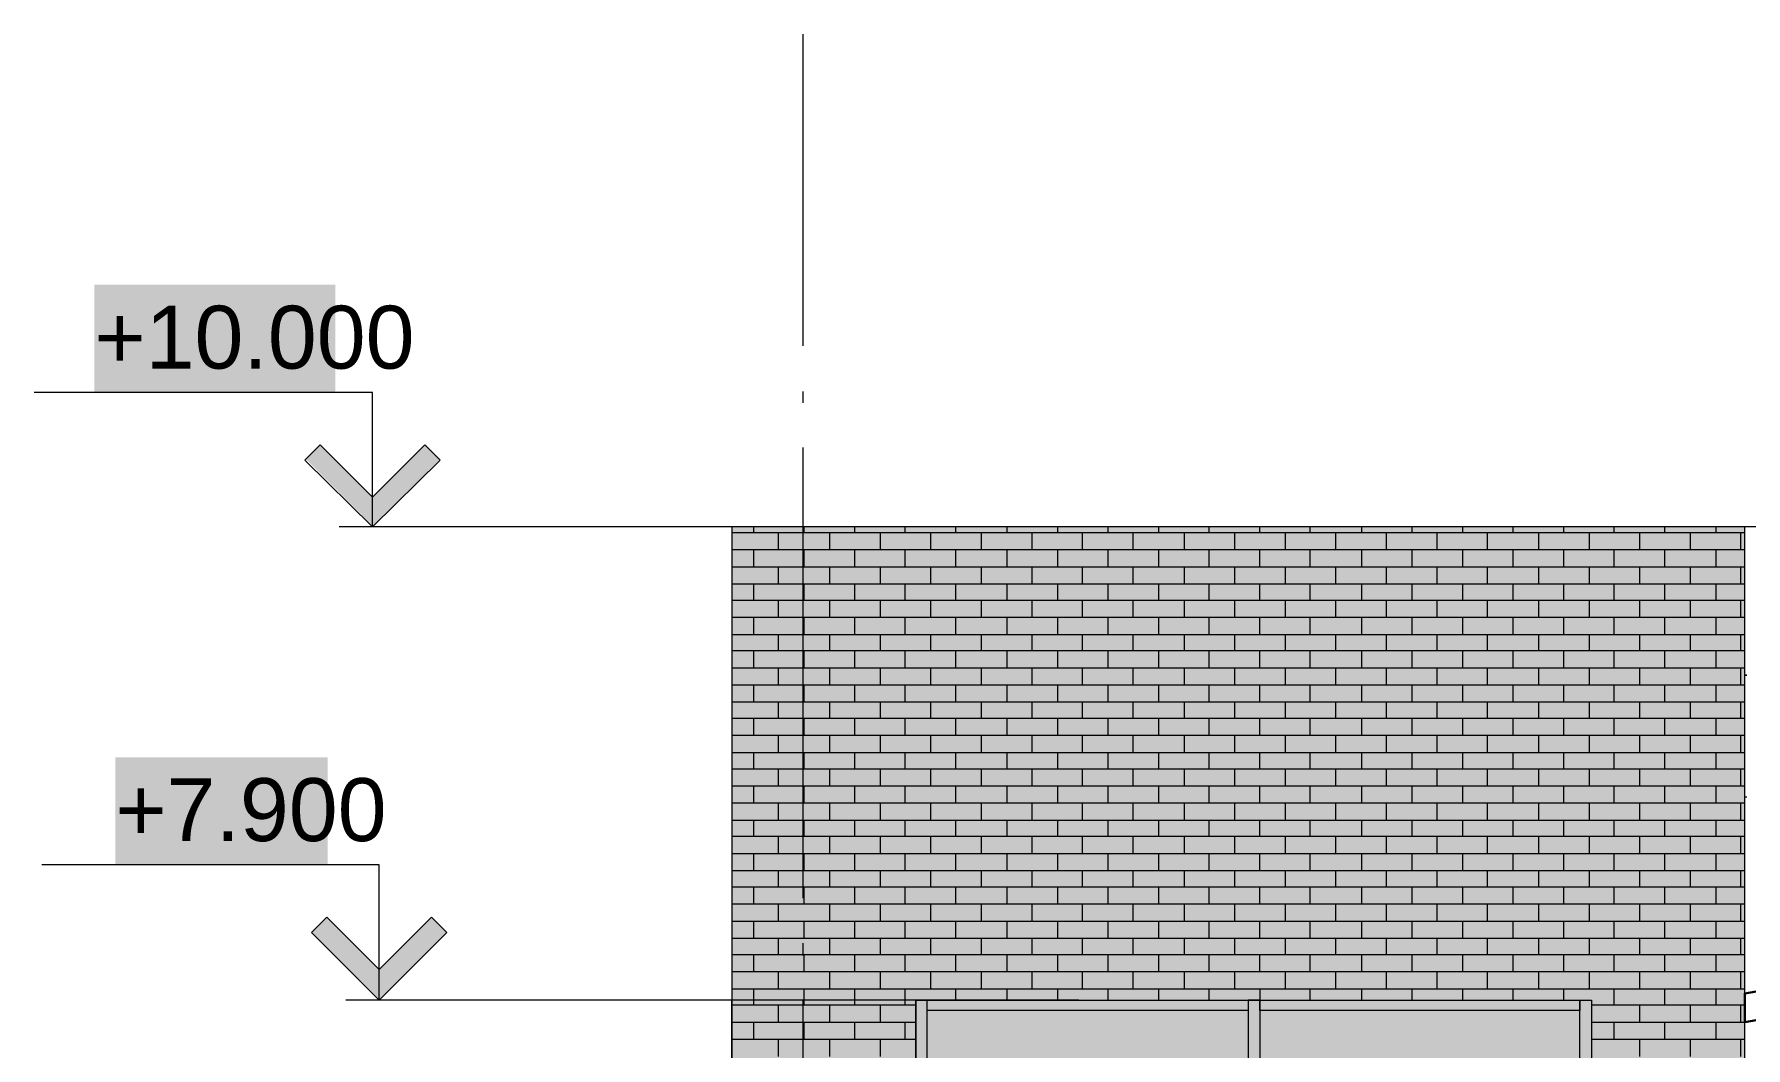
# Model space of a CAD drawing. Header units: millimetres. Extents: x -6983 to 114033, y -5968 to 36007.
# Drawn here: x 69061 to 76664, y 9790 to 14294 of the extents above; entities that cross this region are included whole.
import ezdxf

# ---------------------------------------------------------------- set-up
doc = ezdxf.new("R2010")
doc.units = ezdxf.units.MM
doc.layers.add('PDF _Геометрия', color=7, linetype='Continuous')
doc.layers.add('PDF _Текст', color=7, linetype='Continuous')
doc.layers.add('PDF _Сплошная заливка', color=7, linetype='Continuous', true_color=0xffffff)
doc.styles.add('PDF Arial', font='arial.ttf')

msp = doc.modelspace()

# ---------------------------------------------------------------- hatches: boundary and pattern name
at = {"layer": 'PDF _Сплошная заливка', "transparency": 33554559}
for color, points in [(256, [(69328.1, 13180.6), (69328.1, 12702.3), (70399.1, 12702.3), (70399.1, 13180.6)]), (7, [(70864.8, 12405.9), (70801.3, 12469.4), (70792.8, 12469.4), (70568.4, 12245.1), (70560, 12240.8), (70560, 12245.1), (70335.6, 12469.4), (70327.1, 12469.4), (70322.9, 12465.2), (70263.6, 12405.9), (70272.1, 12401.7), (70560, 12113.8), (70572.7, 12109.6), (70572.7, 12113.8)]), (256, [(69421.2, 11080.9), (69421.2, 10602.5), (70365.2, 10602.5), (70365.2, 11080.9)]), (7, [(70894.4, 10306.2), (70830.9, 10369.7), (70822.4, 10369.7), (70598.1, 10145.4), (70589.6, 10141.1), (70589.6, 10145.4), (70365.2, 10369.7), (70356.8, 10369.7), (70352.5, 10365.5), (70293.3, 10306.2), (70589.6, 10009.9), (70598.1, 10005.7), (70598.1, 10009.9)])]:
    msp.add_hatch(color=color, dxfattribs=at).paths.add_polyline_path(points)
h = msp.add_hatch(color=256, dxfattribs=at)
h.paths.add_polyline_path([(72160.2, 1505.2), (72380.3, 1505.2), (72380.3, 2102.1), (72431.1, 2102.1), (72431.1, 5357.5), (72443.8, 5357.5), (72443.8, 5382.9), (72439.6, 5382.9), (72439.6, 5404.1), (72435.3, 5404.1), (72435.3, 5429.5), (72431.1, 5429.5), (72431.1, 5450.6), (72405.7, 5450.6), (72380.3, 5446.4), (72354.9, 5442.2), (72333.7, 5437.9), (72257.5, 5425.2), (72236.4, 5421), (72160.2, 5408.3)])
h.paths.add_polyline_path([(72380.3, 302.9), (72380.3, 1352.8), (72160.2, 1352.8), (72160.2, 302.9)])
h.paths.add_polyline_path([(72558.1, 5603), (72579.3, 5603), (72579.3, 12105.4), (72160.2, 12105.4), (72160.2, 5535.3), (72287.2, 5556.5), (72308.3, 5560.7), (72435.3, 5581.9), (72456.5, 5586.1)])
h.paths.add_polyline_path([(72528.5, 2102.1), (72579.3, 2102.1), (72579.3, 5374.4), (72553.9, 5374.4), (72553.9, 5395.6), (72549.6, 5395.6), (72549.6, 5421), (72545.4, 5421), (72545.4, 5446.4), (72541.2, 5446.4), (72541.2, 5471.8), (72524.2, 5471.8), (72528.5, 5467.6), (72528.5, 5446.4), (72532.7, 5446.4), (72532.7, 5421), (72536.9, 5421), (72536.9, 5395.6), (72541.2, 5395.6), (72541.2, 5370.2), (72520, 5370.2), (72477.7, 5361.7), (72528.5, 5357.5)])
h = msp.add_hatch(color=256, dxfattribs=at)
h.paths.add_polyline_path([(72964.5, 2627), (72964.5, 2559.3), (72977.2, 2559.3), (72977.2, 2627)])
h.paths.add_polyline_path([(72964.5, 2305.3), (72964.5, 2127.5), (72977.2, 2127.5), (72977.2, 2305.3)])
h.paths.add_polyline_path([(72964.5, 2521.2), (72964.5, 2381.5), (72977.2, 2381.5), (72977.2, 2521.2)])
h.paths.add_polyline_path([(75978.6, 2203.7), (75978.6, 2102.1), (76249.5, 2102.1), (76249.5, 2203.7)])
h.paths.add_polyline_path([(76660.2, 1835.4), (72579.3, 1835.4), (72579.3, 302.9), (76660.2, 302.9)])
h.paths.add_polyline_path([(76321.5, 2203.7), (76321.5, 2102.1), (76490.8, 2102.1), (76490.8, 2203.7)])
h.paths.add_polyline_path([(76516.2, 2102.1), (76660.2, 2102.1), (76660.2, 6094.1), (76639, 6094.1), (76613.6, 6089.8), (76592.4, 6085.6), (76541.6, 6077.1), (76520.5, 6072.9), (76469.7, 6064.4), (76448.5, 6060.2), (76397.7, 6051.7), (76376.5, 6047.5), (76325.7, 6039), (76304.6, 6034.8), (76253.8, 6026.3), (76232.6, 6022.1), (76181.8, 6013.6), (76160.6, 6009.4), (76109.8, 6000.9), (76088.7, 5996.7), (76037.9, 5988.2), (76016.7, 5984), (75965.9, 5975.5), (75944.7, 5971.3), (75893.9, 5962.8), (75872.8, 5958.6), (75822, 5950.1), (75800.8, 5945.9), (75750, 5937.4), (75728.8, 5933.2), (75678, 5924.7), (75656.9, 5920.5), (75606.1, 5912), (75584.9, 5907.8), (75534.1, 5899.3), (75512.9, 5895.1), (75462.1, 5886.6), (75441, 5882.4), (75390.2, 5873.9), (75369, 5869.7), (75318.2, 5861.2), (75297, 5857), (75246.2, 5848.6), (75225.1, 5844.3), (75174.3, 5835.9), (75153.1, 5831.6), (75102.3, 5823.2), (75081.1, 5818.9), (75030.3, 5810.5), (75009.2, 5806.2), (74958.4, 5797.8), (74937.2, 5793.5), (74886.4, 5785.1), (74865.2, 5780.8), (74814.4, 5772.4), (74793.3, 5768.1), (74742.5, 5759.7), (74721.3, 5755.4), (74670.5, 5747), (74649.3, 5742.7), (74598.5, 5734.3), (74577.4, 5730), (74526.6, 5721.6), (74505.4, 5717.3), (74454.6, 5708.9), (74433.4, 5704.6), (74382.6, 5696.2), (74361.5, 5691.9), (74310.7, 5683.5), (74289.5, 5679.2), (74238.7, 5670.8), (74217.5, 5666.5), (74166.7, 5658.1), (74145.6, 5653.8), (74094.8, 5645.4), (74073.6, 5641.1), (74022.8, 5632.7), (74001.6, 5628.4), (73950.9, 5620), (73929.7, 5615.7), (73878.9, 5607.3), (73857.7, 5603), (73806.9, 5594.6), (73785.8, 5590.3), (73735, 5581.9), (73713.8, 5577.6), (73663, 5569.2), (73641.8, 5564.9), (73591, 5556.5), (73569.9, 5552.2), (73519.1, 5543.8), (73497.9, 5539.5), (73447.1, 5531.1), (73425.9, 5526.8), (73375.1, 5518.4), (73354, 5514.1), (73303.2, 5505.7), (75978.6, 5501.4), (75978.6, 2728.6), (76461.2, 2728.6), (76461.2, 2720.1), (76469.7, 2724.4), (76473.9, 2728.6), (76596.7, 2728.6), (76592.4, 2724.4), (76600.9, 2720.1), (76600.9, 2572), (76617.8, 2572), (76622.1, 2567.7), (76617.8, 2555), (76600.9, 2550.8), (76600.9, 2364.5), (76613.6, 2364.5), (76613.6, 2351.8), (76600.9, 2351.8), (76596.7, 2258.7), (76592.4, 2250.2), (76592.4, 2241.8), (76600.9, 2241.8), (76600.9, 2203.7), (76516.2, 2203.7)])
h.paths.add_polyline_path([(76469.7, 2250.2), (76465.4, 2246), (76478.1, 2241.8), (76478.1, 2246), (76473.9, 2250.2)])
h.paths.add_polyline_path([(72579.3, 2102.1), (72913.7, 2106.3), (72909.5, 2106.3), (72909.5, 2114.8), (72905.2, 2114.8), (72905.2, 2165.6), (72901, 2169.8), (72905.2, 2487.3), (72909.5, 2521.2), (72905.2, 2521.2), (72905.2, 2749.8), (72888.3, 2749.8), (72888.3, 2826), (72663.9, 2826), (72663.9, 2868.3), (72901, 2872.5), (72905.2, 2910.6), (72977.2, 2910.6), (72977.2, 5446.4), (72956, 5446.4), (72930.6, 5442.2), (72909.5, 5437.9), (72884.1, 5433.7), (72862.9, 5429.5), (72837.5, 5425.2), (72816.3, 5421), (72790.9, 5416.8), (72769.8, 5412.5), (72744.4, 5408.3), (72723.2, 5404.1), (72697.8, 5399.8), (72676.6, 5395.6), (72651.2, 5391.4), (72630.1, 5387.1), (72579.3, 5378.7)])
h.paths.add_polyline_path([(72964.5, 2356.1), (72964.5, 2330.7), (72977.2, 2330.7), (72977.2, 2356.1)])
h.paths.add_polyline_path([(76639, 6322.7), (76660.2, 6322.7), (76660.2, 12105.4), (72579.3, 12105.4), (72579.3, 5607.3), (72655.5, 5620), (72676.6, 5624.2), (72727.4, 5632.7), (72748.6, 5636.9), (72799.4, 5645.4), (72820.6, 5649.6), (72871.4, 5658.1), (72892.5, 5662.3), (72943.3, 5670.8), (72964.5, 5675), (73015.3, 5683.5), (73036.5, 5687.7), (73087.3, 5696.2), (73108.4, 5700.4), (73159.2, 5708.9), (73180.4, 5713.1), (73231.2, 5721.6), (73252.4, 5725.8), (73303.2, 5734.3), (73324.3, 5738.5), (73375.1, 5747), (73396.3, 5751.2), (73447.1, 5759.7), (73468.3, 5763.9), (73519.1, 5772.4), (73540.2, 5776.6), (73591, 5785.1), (73612.2, 5789.3), (73663, 5797.8), (73684.2, 5802), (73735, 5810.5), (73756.1, 5814.7), (73806.9, 5823.2), (73828.1, 5827.4), (73878.9, 5835.9), (73900.1, 5840.1), (73950.9, 5848.6), (73972, 5852.8), (74022.8, 5861.2), (74044, 5865.5), (74094.8, 5873.9), (74115.9, 5878.2), (74166.7, 5886.6), (74187.9, 5890.9), (74238.7, 5899.3), (74259.9, 5903.6), (74310.7, 5912), (74331.8, 5916.3), (74382.6, 5924.7), (74403.8, 5929), (74454.6, 5937.4), (74475.8, 5941.7), (74526.6, 5950.1), (74547.7, 5954.4), (74598.5, 5962.8), (74619.7, 5967.1), (74695.9, 5979.8), (74717.1, 5984), (74767.9, 5992.5), (74789, 5996.7), (74839.8, 6005.2), (74861, 6009.4), (74911.8, 6017.9), (74933, 6022.1), (74983.8, 6030.6), (75004.9, 6034.8), (75055.7, 6043.3), (75076.9, 6047.5), (75127.7, 6056), (75148.9, 6060.2), (75199.7, 6068.7), (75220.8, 6072.9), (75271.6, 6081.4), (75292.8, 6085.6), (75343.6, 6094.1), (75364.8, 6098.3), (75415.6, 6106.8), (75436.7, 6111), (75487.5, 6119.5), (75508.7, 6123.7), (75559.5, 6132.2), (75580.7, 6136.4), (75631.5, 6144.9), (75652.6, 6149.1), (75703.4, 6157.6), (75724.6, 6161.8), (75775.4, 6170.3), (75796.6, 6174.5), (75847.4, 6183), (75868.5, 6187.2), (75919.3, 6195.7), (75940.5, 6199.9), (75991.3, 6208.4), (76012.5, 6212.6), (76063.3, 6221.1), (76084.4, 6225.3), (76135.2, 6233.8), (76156.4, 6238), (76207.2, 6246.5), (76228.4, 6250.7), (76279.2, 6259.2), (76300.3, 6263.4), (76351.1, 6271.9), (76372.3, 6276.1), (76423.1, 6284.6), (76444.3, 6288.8), (76495.1, 6297.3), (76516.2, 6301.5), (76567, 6310), (76588.2, 6314.2)])

# ---------------------------------------------------------------- linework, layer by layer
at = {"layer": 'PDF _Геометрия', "lineweight": 20}
for points in [[(72477.7, 12909.7), (72477.7, 14294)], [(72477.7, 12655.7), (72477.7, 12706.5)], [(72477.7, 10454.4), (72477.7, 12456.7)], [(72477.7, 10200.4), (72477.7, 10255.4)], [(72477.7, 8003.3), (72477.7, 10001.4)]]:
    msp.add_lwpolyline(points, dxfattribs=at)
at = {"layer": 'PDF _Геометрия', "lineweight": 9}
for points in [[(73434.4, 12105.4), (71093.4, 12105.4), (70564.2, 12105.4), (70263.6, 12401.7), (70331.4, 12469.4), (70564.2, 12236.6), (70797, 12469.4), (70864.8, 12401.7), (70564.2, 12105.4), (70564.2, 12702.3), (69061.4, 12702.3)], [(71110.3, 12105.4), (70416, 12105.4)], [(72257.5, 12080), (72257.5, 12105.4)], [(72481.9, 12080), (72481.9, 12105.4)], [(72706.3, 12080), (72706.3, 12105.4)], [(72930.6, 12080), (72930.6, 12105.4)], [(73155, 12080), (73155, 12105.4)], [(73383.6, 12080), (73383.6, 12105.4)], [(73608, 12080), (73608, 12105.4)], [(73832.3, 12080), (73832.3, 12105.4)], [(74056.7, 12080), (74056.7, 12105.4)], [(74281, 12080), (74281, 12105.4)], [(74505.4, 12080), (74505.4, 12105.4)], [(74729.8, 12080), (74729.8, 12105.4)], [(74958.4, 12080), (74958.4, 12105.4)], [(75182.7, 12080), (75182.7, 12105.4)], [(75407.1, 12080), (75407.1, 12105.4)], [(75631.5, 12080), (75631.5, 12105.4)], [(75855.8, 12080), (75855.8, 12105.4)], [(76080.2, 12080), (76080.2, 12105.4)], [(76304.6, 12080), (76304.6, 12105.4)], [(76533.2, 12080), (76533.2, 12105.4)], [(72160.2, 12080), (72579.3, 12080), (76660.2, 12080)], [(72367.6, 12003.8), (72367.6, 12080)], [(72596.2, 12003.8), (72596.2, 12080)], [(72820.6, 12003.8), (72820.6, 12080)], [(73044.9, 12003.8), (73044.9, 12080)], [(73269.3, 12003.8), (73269.3, 12080)], [(73493.7, 12003.8), (73493.7, 12080)], [(73718, 12003.8), (73718, 12080)], [(73942.4, 12003.8), (73942.4, 12080)], [(74171, 12003.8), (74171, 12080)], [(74395.3, 12003.8), (74395.3, 12080)], [(74619.7, 12003.8), (74619.7, 12080)], [(74844.1, 12003.8), (74844.1, 12080)], [(75068.4, 12003.8), (75068.4, 12080)], [(75292.8, 12003.8), (75292.8, 12080)], [(75517.2, 12003.8), (75517.2, 12080)], [(75745.8, 12003.8), (75745.8, 12080)], [(75970.1, 12003.8), (75970.1, 12080)], [(76194.5, 12003.8), (76194.5, 12080)], [(76418.9, 12003.8), (76418.9, 12080)], [(76643.2, 12003.8), (76643.2, 12080)], [(72160.2, 12003.8), (72579.3, 12003.8), (76660.2, 12003.8)], [(72257.5, 11927.6), (72257.5, 12003.8)], [(72481.9, 11927.6), (72481.9, 12003.8)], [(72706.3, 11927.6), (72706.3, 12003.8)], [(72930.6, 11927.6), (72930.6, 12003.8)], [(73155, 11927.6), (73155, 12003.8)], [(73383.6, 11927.6), (73383.6, 12003.8)], [(73608, 11927.6), (73608, 12003.8)], [(73832.3, 11927.6), (73832.3, 12003.8)], [(74056.7, 11927.6), (74056.7, 12003.8)], [(74281, 11927.6), (74281, 12003.8)], [(74505.4, 11927.6), (74505.4, 12003.8)], [(74729.8, 11927.6), (74729.8, 12003.8)], [(74958.4, 11927.6), (74958.4, 12003.8)], [(75182.7, 11927.6), (75182.7, 12003.8)], [(75407.1, 11927.6), (75407.1, 12003.8)], [(75631.5, 11927.6), (75631.5, 12003.8)], [(75855.8, 11927.6), (75855.8, 12003.8)], [(76080.2, 11927.6), (76080.2, 12003.8)], [(76304.6, 11927.6), (76304.6, 12003.8)], [(76533.2, 11927.6), (76533.2, 12003.8)], [(72160.2, 11927.6), (72579.3, 11927.6), (76660.2, 11927.6)], [(72367.6, 11851.4), (72367.6, 11927.6)], [(72596.2, 11851.4), (72596.2, 11927.6)], [(72820.6, 11851.4), (72820.6, 11927.6)], [(73044.9, 11851.4), (73044.9, 11927.6)], [(73269.3, 11851.4), (73269.3, 11927.6)], [(73493.7, 11851.4), (73493.7, 11927.6)], [(73718, 11851.4), (73718, 11927.6)], [(73942.4, 11851.4), (73942.4, 11927.6)], [(74171, 11851.4), (74171, 11927.6)], [(74395.3, 11851.4), (74395.3, 11927.6)], [(74619.7, 11851.4), (74619.7, 11927.6)], [(74844.1, 11851.4), (74844.1, 11927.6)], [(75068.4, 11851.4), (75068.4, 11927.6)], [(75292.8, 11851.4), (75292.8, 11927.6)], [(75517.2, 11851.4), (75517.2, 11927.6)], [(75745.8, 11851.4), (75745.8, 11927.6)], [(75970.1, 11851.4), (75970.1, 11927.6)], [(76194.5, 11851.4), (76194.5, 11927.6)], [(76418.9, 11851.4), (76418.9, 11927.6)], [(76643.2, 11851.4), (76643.2, 11927.6)], [(72160.2, 11851.4), (72579.3, 11851.4), (76660.2, 11851.4)], [(72257.5, 11779.4), (72257.5, 11851.4)], [(72481.9, 11779.4), (72481.9, 11851.4)], [(72706.3, 11779.4), (72706.3, 11851.4)], [(72930.6, 11779.4), (72930.6, 11851.4)], [(73155, 11779.4), (73155, 11851.4)], [(73383.6, 11779.4), (73383.6, 11851.4)], [(73608, 11779.4), (73608, 11851.4)], [(73832.3, 11779.4), (73832.3, 11851.4)], [(74056.7, 11779.4), (74056.7, 11851.4)], [(74281, 11779.4), (74281, 11851.4)], [(74505.4, 11779.4), (74505.4, 11851.4)], [(74729.8, 11779.4), (74729.8, 11851.4)], [(74958.4, 11779.4), (74958.4, 11851.4)], [(75182.7, 11779.4), (75182.7, 11851.4)], [(75407.1, 11779.4), (75407.1, 11851.4)], [(75631.5, 11779.4), (75631.5, 11851.4)], [(75855.8, 11779.4), (75855.8, 11851.4)], [(76080.2, 11779.4), (76080.2, 11851.4)], [(76304.6, 11779.4), (76304.6, 11851.4)], [(76533.2, 11779.4), (76533.2, 11851.4)], [(72160.2, 11779.4), (72579.3, 11779.4), (76660.2, 11779.4)], [(72367.6, 11703.2), (72367.6, 11779.4)], [(72596.2, 11703.2), (72596.2, 11779.4)], [(72820.6, 11703.2), (72820.6, 11779.4)], [(73044.9, 11703.2), (73044.9, 11779.4)], [(73269.3, 11703.2), (73269.3, 11779.4)], [(73493.7, 11703.2), (73493.7, 11779.4)], [(73718, 11703.2), (73718, 11779.4)], [(73942.4, 11703.2), (73942.4, 11779.4)], [(74171, 11703.2), (74171, 11779.4)], [(74395.3, 11703.2), (74395.3, 11779.4)], [(74619.7, 11703.2), (74619.7, 11779.4)], [(74844.1, 11703.2), (74844.1, 11779.4)], [(75068.4, 11703.2), (75068.4, 11779.4)], [(75292.8, 11703.2), (75292.8, 11779.4)], [(75517.2, 11703.2), (75517.2, 11779.4)], [(75745.8, 11703.2), (75745.8, 11779.4)], [(75970.1, 11703.2), (75970.1, 11779.4)], [(76194.5, 11703.2), (76194.5, 11779.4)], [(76418.9, 11703.2), (76418.9, 11779.4)], [(76643.2, 11703.2), (76643.2, 11779.4)], [(72160.2, 11703.2), (72579.3, 11703.2), (76660.2, 11703.2)], [(72257.5, 11627), (72257.5, 11703.2)], [(72481.9, 11627), (72481.9, 11703.2)], [(72706.3, 11627), (72706.3, 11703.2)], [(72930.6, 11627), (72930.6, 11703.2)], [(73155, 11627), (73155, 11703.2)], [(73383.6, 11627), (73383.6, 11703.2)], [(73608, 11627), (73608, 11703.2)], [(73832.3, 11627), (73832.3, 11703.2)], [(74056.7, 11627), (74056.7, 11703.2)], [(74281, 11627), (74281, 11703.2)], [(74505.4, 11627), (74505.4, 11703.2)], [(74729.8, 11627), (74729.8, 11703.2)], [(74958.4, 11627), (74958.4, 11703.2)], [(75182.7, 11627), (75182.7, 11703.2)], [(75407.1, 11627), (75407.1, 11703.2)], [(75631.5, 11627), (75631.5, 11703.2)], [(75855.8, 11627), (75855.8, 11703.2)], [(76080.2, 11627), (76080.2, 11703.2)], [(76304.6, 11627), (76304.6, 11703.2)], [(76533.2, 11627), (76533.2, 11703.2)], [(72160.2, 11627), (72579.3, 11627), (76660.2, 11627)], [(72367.6, 11555), (72367.6, 11627)], [(72596.2, 11555), (72596.2, 11627)], [(72820.6, 11555), (72820.6, 11627)], [(73044.9, 11555), (73044.9, 11627)], [(73269.3, 11555), (73269.3, 11627)], [(73493.7, 11555), (73493.7, 11627)], [(73718, 11555), (73718, 11627)], [(73942.4, 11555), (73942.4, 11627)], [(74171, 11555), (74171, 11627)], [(74395.3, 11555), (74395.3, 11627)], [(74619.7, 11555), (74619.7, 11627)], [(74844.1, 11555), (74844.1, 11627)], [(75068.4, 11555), (75068.4, 11627)], [(75292.8, 11555), (75292.8, 11627)], [(75517.2, 11555), (75517.2, 11627)], [(75745.8, 11555), (75745.8, 11627)], [(75970.1, 11555), (75970.1, 11627)], [(76194.5, 11555), (76194.5, 11627)], [(76418.9, 11555), (76418.9, 11627)], [(76643.2, 11555), (76643.2, 11627)], [(72160.2, 11555), (72579.3, 11555), (76660.2, 11555)], [(72257.5, 11478.8), (72257.5, 11555)], [(72481.9, 11478.8), (72481.9, 11555)], [(72706.3, 11478.8), (72706.3, 11555)], [(72930.6, 11478.8), (72930.6, 11555)], [(73155, 11478.8), (73155, 11555)], [(73383.6, 11478.8), (73383.6, 11555)], [(73608, 11478.8), (73608, 11555)], [(73832.3, 11478.8), (73832.3, 11555)], [(74056.7, 11478.8), (74056.7, 11555)], [(74281, 11478.8), (74281, 11555)], [(74505.4, 11478.8), (74505.4, 11555)], [(74729.8, 11478.8), (74729.8, 11555)], [(74958.4, 11478.8), (74958.4, 11555)], [(75182.7, 11478.8), (75182.7, 11555)], [(75407.1, 11478.8), (75407.1, 11555)], [(75631.5, 11478.8), (75631.5, 11555)], [(75855.8, 11478.8), (75855.8, 11555)], [(76080.2, 11478.8), (76080.2, 11555)], [(76304.6, 11478.8), (76304.6, 11555)], [(76533.2, 11478.8), (76533.2, 11555)], [(72160.2, 11478.8), (72579.3, 11478.8), (76660.2, 11478.8)], [(72367.6, 11402.6), (72367.6, 11478.8)], [(72596.2, 11402.6), (72596.2, 11478.8)], [(72820.6, 11402.6), (72820.6, 11478.8)], [(73044.9, 11402.6), (73044.9, 11478.8)], [(73269.3, 11402.6), (73269.3, 11478.8)], [(73493.7, 11402.6), (73493.7, 11478.8)], [(73718, 11402.6), (73718, 11478.8)], [(73942.4, 11402.6), (73942.4, 11478.8)], [(74171, 11402.6), (74171, 11478.8)], [(74395.3, 11402.6), (74395.3, 11478.8)], [(74619.7, 11402.6), (74619.7, 11478.8)], [(74844.1, 11402.6), (74844.1, 11478.8)], [(75068.4, 11402.6), (75068.4, 11478.8)], [(75292.8, 11402.6), (75292.8, 11478.8)], [(75517.2, 11402.6), (75517.2, 11478.8)], [(75745.8, 11402.6), (75745.8, 11478.8)], [(75970.1, 11402.6), (75970.1, 11478.8)], [(76194.5, 11402.6), (76194.5, 11478.8)], [(76418.9, 11402.6), (76418.9, 11478.8)], [(76643.2, 11402.6), (76643.2, 11478.8)], [(72160.2, 11402.6), (72579.3, 11402.6), (76660.2, 11402.6)], [(72257.5, 11326.4), (72257.5, 11402.6)], [(72481.9, 11326.4), (72481.9, 11402.6)], [(72706.3, 11326.4), (72706.3, 11402.6)], [(72930.6, 11326.4), (72930.6, 11402.6)], [(73155, 11326.4), (73155, 11402.6)], [(73383.6, 11326.4), (73383.6, 11402.6)], [(73608, 11326.4), (73608, 11402.6)], [(73832.3, 11326.4), (73832.3, 11402.6)], [(74056.7, 11326.4), (74056.7, 11402.6)], [(74281, 11326.4), (74281, 11402.6)], [(74505.4, 11326.4), (74505.4, 11402.6)], [(74729.8, 11326.4), (74729.8, 11402.6)], [(74958.4, 11326.4), (74958.4, 11402.6)], [(75182.7, 11326.4), (75182.7, 11402.6)], [(75407.1, 11326.4), (75407.1, 11402.6)], [(75631.5, 11326.4), (75631.5, 11402.6)], [(75855.8, 11326.4), (75855.8, 11402.6)], [(76080.2, 11326.4), (76080.2, 11402.6)], [(76304.6, 11326.4), (76304.6, 11402.6)], [(76533.2, 11326.4), (76533.2, 11402.6)], [(72160.2, 11326.4), (72579.3, 11326.4), (76660.2, 11326.4)], [(72160.2, 11254.5), (72579.3, 11254.5), (76660.2, 11254.5)], [(72257.5, 11178.3), (72257.5, 11254.5)], [(72367.6, 11254.5), (72367.6, 11326.4)], [(72481.9, 11178.3), (72481.9, 11254.5)], [(72596.2, 11254.5), (72596.2, 11326.4)], [(72706.3, 11178.3), (72706.3, 11254.5)], [(72820.6, 11254.5), (72820.6, 11326.4)], [(72930.6, 11178.3), (72930.6, 11254.5)], [(73044.9, 11254.5), (73044.9, 11326.4)], [(73155, 11178.3), (73155, 11254.5)], [(73269.3, 11254.5), (73269.3, 11326.4)], [(73383.6, 11178.3), (73383.6, 11254.5)], [(73493.7, 11254.5), (73493.7, 11326.4)], [(73608, 11178.3), (73608, 11254.5)], [(73718, 11254.5), (73718, 11326.4)], [(73832.3, 11178.3), (73832.3, 11254.5)], [(73942.4, 11254.5), (73942.4, 11326.4)], [(74056.7, 11178.3), (74056.7, 11254.5)], [(74171, 11254.5), (74171, 11326.4)], [(74281, 11178.3), (74281, 11254.5)], [(74395.3, 11254.5), (74395.3, 11326.4)], [(74505.4, 11178.3), (74505.4, 11254.5)], [(74619.7, 11254.5), (74619.7, 11326.4)], [(74729.8, 11178.3), (74729.8, 11254.5)], [(74844.1, 11254.5), (74844.1, 11326.4)], [(74958.4, 11178.3), (74958.4, 11254.5)], [(75068.4, 11254.5), (75068.4, 11326.4)], [(75182.7, 11178.3), (75182.7, 11254.5)], [(75292.8, 11254.5), (75292.8, 11326.4)], [(75407.1, 11178.3), (75407.1, 11254.5)], [(75517.2, 11254.5), (75517.2, 11326.4)], [(75631.5, 11178.3), (75631.5, 11254.5)], [(75745.8, 11254.5), (75745.8, 11326.4)], [(75855.8, 11178.3), (75855.8, 11254.5)], [(75970.1, 11254.5), (75970.1, 11326.4)], [(76080.2, 11178.3), (76080.2, 11254.5)], [(76194.5, 11254.5), (76194.5, 11326.4)], [(76304.6, 11178.3), (76304.6, 11254.5)], [(76418.9, 11254.5), (76418.9, 11326.4)], [(76533.2, 11178.3), (76533.2, 11254.5)], [(76643.2, 11254.5), (76643.2, 11326.4)], [(72160.2, 11178.3), (72579.3, 11178.3), (76660.2, 11178.3)], [(72367.6, 11102.1), (72367.6, 11178.3)], [(72596.2, 11102.1), (72596.2, 11178.3)], [(72820.6, 11102.1), (72820.6, 11178.3)], [(73044.9, 11102.1), (73044.9, 11178.3)], [(73269.3, 11102.1), (73269.3, 11178.3)], [(73493.7, 11102.1), (73493.7, 11178.3)], [(73718, 11102.1), (73718, 11178.3)], [(73942.4, 11102.1), (73942.4, 11178.3)], [(74171, 11102.1), (74171, 11178.3)], [(74395.3, 11102.1), (74395.3, 11178.3)], [(74619.7, 11102.1), (74619.7, 11178.3)], [(74844.1, 11102.1), (74844.1, 11178.3)], [(75068.4, 11102.1), (75068.4, 11178.3)], [(75292.8, 11102.1), (75292.8, 11178.3)], [(75517.2, 11102.1), (75517.2, 11178.3)], [(75745.8, 11102.1), (75745.8, 11178.3)], [(75970.1, 11102.1), (75970.1, 11178.3)], [(76194.5, 11102.1), (76194.5, 11178.3)], [(76418.9, 11102.1), (76418.9, 11178.3)], [(76643.2, 11102.1), (76643.2, 11178.3)], [(72160.2, 11102.1), (72579.3, 11102.1), (76660.2, 11102.1)], [(72257.5, 11030.1), (72257.5, 11102.1)], [(72481.9, 11030.1), (72481.9, 11102.1)], [(72706.3, 11030.1), (72706.3, 11102.1)], [(72930.6, 11030.1), (72930.6, 11102.1)], [(73155, 11030.1), (73155, 11102.1)], [(73383.6, 11030.1), (73383.6, 11102.1)], [(73608, 11030.1), (73608, 11102.1)], [(73832.3, 11030.1), (73832.3, 11102.1)], [(74056.7, 11030.1), (74056.7, 11102.1)], [(74281, 11030.1), (74281, 11102.1)], [(74505.4, 11030.1), (74505.4, 11102.1)], [(74729.8, 11030.1), (74729.8, 11102.1)], [(74958.4, 11030.1), (74958.4, 11102.1)], [(75182.7, 11030.1), (75182.7, 11102.1)], [(75407.1, 11030.1), (75407.1, 11102.1)], [(75631.5, 11030.1), (75631.5, 11102.1)], [(75855.8, 11030.1), (75855.8, 11102.1)], [(76080.2, 11030.1), (76080.2, 11102.1)], [(76304.6, 11030.1), (76304.6, 11102.1)], [(76533.2, 11030.1), (76533.2, 11102.1)], [(72160.2, 11030.1), (72579.3, 11030.1), (76660.2, 11030.1)], [(72367.6, 10953.9), (72367.6, 11030.1)], [(72596.2, 10953.9), (72596.2, 11030.1)], [(72820.6, 10953.9), (72820.6, 11030.1)], [(73044.9, 10953.9), (73044.9, 11030.1)], [(73269.3, 10953.9), (73269.3, 11030.1)], [(73493.7, 10953.9), (73493.7, 11030.1)], [(73718, 10953.9), (73718, 11030.1)], [(73942.4, 10953.9), (73942.4, 11030.1)], [(74171, 10953.9), (74171, 11030.1)], [(74395.3, 10953.9), (74395.3, 11030.1)], [(74619.7, 10953.9), (74619.7, 11030.1)], [(74844.1, 10953.9), (74844.1, 11030.1)], [(75068.4, 10953.9), (75068.4, 11030.1)], [(75292.8, 10953.9), (75292.8, 11030.1)], [(75517.2, 10953.9), (75517.2, 11030.1)], [(75745.8, 10953.9), (75745.8, 11030.1)], [(75970.1, 10953.9), (75970.1, 11030.1)], [(76194.5, 10953.9), (76194.5, 11030.1)], [(76418.9, 10953.9), (76418.9, 11030.1)], [(76643.2, 10953.9), (76643.2, 11030.1)], [(72160.2, 10953.9), (72579.3, 10953.9), (76660.2, 10953.9)], [(72257.5, 10877.7), (72257.5, 10953.9)], [(72481.9, 10877.7), (72481.9, 10953.9)], [(72706.3, 10877.7), (72706.3, 10953.9)], [(72930.6, 10877.7), (72930.6, 10953.9)], [(73155, 10877.7), (73155, 10953.9)], [(73383.6, 10877.7), (73383.6, 10953.9)], [(73608, 10877.7), (73608, 10953.9)], [(73832.3, 10877.7), (73832.3, 10953.9)], [(74056.7, 10877.7), (74056.7, 10953.9)], [(74281, 10877.7), (74281, 10953.9)], [(74505.4, 10877.7), (74505.4, 10953.9)], [(74729.8, 10877.7), (74729.8, 10953.9)], [(74958.4, 10877.7), (74958.4, 10953.9)], [(75182.7, 10877.7), (75182.7, 10953.9)], [(75407.1, 10877.7), (75407.1, 10953.9)], [(75631.5, 10877.7), (75631.5, 10953.9)], [(75855.8, 10877.7), (75855.8, 10953.9)], [(76080.2, 10877.7), (76080.2, 10953.9)], [(76304.6, 10877.7), (76304.6, 10953.9)], [(76533.2, 10877.7), (76533.2, 10953.9)], [(72160.2, 10877.7), (72579.3, 10877.7), (76660.2, 10877.7)], [(72367.6, 10801.5), (72367.6, 10877.7)], [(72596.2, 10801.5), (72596.2, 10877.7)], [(72820.6, 10801.5), (72820.6, 10877.7)], [(73044.9, 10801.5), (73044.9, 10877.7)], [(73269.3, 10801.5), (73269.3, 10877.7)], [(73493.7, 10801.5), (73493.7, 10877.7)], [(73718, 10801.5), (73718, 10877.7)], [(73942.4, 10801.5), (73942.4, 10877.7)], [(74171, 10801.5), (74171, 10877.7)], [(74395.3, 10801.5), (74395.3, 10877.7)], [(74619.7, 10801.5), (74619.7, 10877.7)], [(74844.1, 10801.5), (74844.1, 10877.7)], [(75068.4, 10801.5), (75068.4, 10877.7)], [(75292.8, 10801.5), (75292.8, 10877.7)], [(75517.2, 10801.5), (75517.2, 10877.7)], [(75745.8, 10801.5), (75745.8, 10877.7)], [(75970.1, 10801.5), (75970.1, 10877.7)], [(76194.5, 10801.5), (76194.5, 10877.7)], [(76418.9, 10801.5), (76418.9, 10877.7)], [(76643.2, 10801.5), (76643.2, 10877.7)], [(76668.6, 10903.1), (76660.2, 10903.1)], [(72160.2, 10801.5), (72579.3, 10801.5), (76660.2, 10801.5)], [(72257.5, 10729.5), (72257.5, 10801.5)], [(72481.9, 10729.5), (72481.9, 10801.5)], [(72706.3, 10729.5), (72706.3, 10801.5)], [(72930.6, 10729.5), (72930.6, 10801.5)], [(73155, 10729.5), (73155, 10801.5)], [(73383.6, 10729.5), (73383.6, 10801.5)], [(73608, 10729.5), (73608, 10801.5)], [(73832.3, 10729.5), (73832.3, 10801.5)], [(74056.7, 10729.5), (74056.7, 10801.5)], [(74281, 10729.5), (74281, 10801.5)], [(74505.4, 10729.5), (74505.4, 10801.5)], [(74729.8, 10729.5), (74729.8, 10801.5)], [(74958.4, 10729.5), (74958.4, 10801.5)], [(75182.7, 10729.5), (75182.7, 10801.5)], [(75407.1, 10729.5), (75407.1, 10801.5)], [(75631.5, 10729.5), (75631.5, 10801.5)], [(75855.8, 10729.5), (75855.8, 10801.5)], [(76080.2, 10729.5), (76080.2, 10801.5)], [(76304.6, 10729.5), (76304.6, 10801.5)], [(76533.2, 10729.5), (76533.2, 10801.5)], [(72160.2, 10729.5), (72579.3, 10729.5), (76660.2, 10729.5)], [(72367.6, 10653.3), (72367.6, 10729.5)], [(72596.2, 10653.3), (72596.2, 10729.5)], [(72820.6, 10653.3), (72820.6, 10729.5)], [(73044.9, 10653.3), (73044.9, 10729.5)], [(73269.3, 10653.3), (73269.3, 10729.5)], [(73493.7, 10653.3), (73493.7, 10729.5)], [(73718, 10653.3), (73718, 10729.5)], [(73942.4, 10653.3), (73942.4, 10729.5)], [(74171, 10653.3), (74171, 10729.5)], [(74395.3, 10653.3), (74395.3, 10729.5)], [(74619.7, 10653.3), (74619.7, 10729.5)], [(74844.1, 10653.3), (74844.1, 10729.5)], [(75068.4, 10653.3), (75068.4, 10729.5)], [(75292.8, 10653.3), (75292.8, 10729.5)], [(75517.2, 10653.3), (75517.2, 10729.5)], [(75745.8, 10653.3), (75745.8, 10729.5)], [(75970.1, 10653.3), (75970.1, 10729.5)], [(76194.5, 10653.3), (76194.5, 10729.5)], [(76418.9, 10653.3), (76418.9, 10729.5)], [(76643.2, 10653.3), (76643.2, 10729.5)], [(72160.2, 10653.3), (72579.3, 10653.3), (76660.2, 10653.3)], [(72257.5, 10577.1), (72257.5, 10653.3)], [(72481.9, 10577.1), (72481.9, 10653.3)], [(72706.3, 10577.1), (72706.3, 10653.3)], [(72930.6, 10577.1), (72930.6, 10653.3)], [(73155, 10577.1), (73155, 10653.3)], [(73383.6, 10577.1), (73383.6, 10653.3)], [(73608, 10577.1), (73608, 10653.3)], [(73832.3, 10577.1), (73832.3, 10653.3)], [(74056.7, 10577.1), (74056.7, 10653.3)], [(74281, 10577.1), (74281, 10653.3)], [(74505.4, 10577.1), (74505.4, 10653.3)], [(74729.8, 10577.1), (74729.8, 10653.3)], [(74958.4, 10577.1), (74958.4, 10653.3)], [(75182.7, 10577.1), (75182.7, 10653.3)], [(75407.1, 10577.1), (75407.1, 10653.3)], [(75631.5, 10577.1), (75631.5, 10653.3)], [(75855.8, 10577.1), (75855.8, 10653.3)], [(76080.2, 10577.1), (76080.2, 10653.3)], [(76304.6, 10577.1), (76304.6, 10653.3)], [(76533.2, 10577.1), (76533.2, 10653.3)], [(73701.1, 10001.4), (71186.5, 10001.4), (70593.8, 10001.4), (70293.3, 10302), (70361, 10369.7), (70593.8, 10136.9), (70826.7, 10369.7), (70894.4, 10302), (70593.8, 10001.4), (70593.8, 10602.5), (69095.3, 10602.5)], [(72160.2, 10577.1), (72579.3, 10577.1), (76660.2, 10577.1)], [(72367.6, 10505.2), (72367.6, 10577.1)], [(72596.2, 10505.2), (72596.2, 10577.1)], [(72820.6, 10505.2), (72820.6, 10577.1)], [(73044.9, 10505.2), (73044.9, 10577.1)], [(73269.3, 10505.2), (73269.3, 10577.1)], [(73493.7, 10505.2), (73493.7, 10577.1)], [(73718, 10505.2), (73718, 10577.1)], [(73942.4, 10505.2), (73942.4, 10577.1)], [(74171, 10505.2), (74171, 10577.1)], [(74395.3, 10505.2), (74395.3, 10577.1)], [(74619.7, 10505.2), (74619.7, 10577.1)], [(74844.1, 10505.2), (74844.1, 10577.1)], [(75068.4, 10505.2), (75068.4, 10577.1)], [(75292.8, 10505.2), (75292.8, 10577.1)], [(75517.2, 10505.2), (75517.2, 10577.1)], [(75745.8, 10505.2), (75745.8, 10577.1)], [(75970.1, 10505.2), (75970.1, 10577.1)], [(76194.5, 10505.2), (76194.5, 10577.1)], [(76418.9, 10505.2), (76418.9, 10577.1)], [(76643.2, 10505.2), (76643.2, 10577.1)], [(72160.2, 10505.2), (72579.3, 10505.2), (76660.2, 10505.2)], [(72257.5, 10429), (72257.5, 10505.2)], [(72481.9, 10429), (72481.9, 10505.2)], [(72706.3, 10429), (72706.3, 10505.2)], [(72930.6, 10429), (72930.6, 10505.2)], [(73155, 10429), (73155, 10505.2)], [(73383.6, 10429), (73383.6, 10505.2)], [(73608, 10429), (73608, 10505.2)], [(73832.3, 10429), (73832.3, 10505.2)], [(74056.7, 10429), (74056.7, 10505.2)], [(74281, 10429), (74281, 10505.2)], [(74505.4, 10429), (74505.4, 10505.2)], [(74729.8, 10429), (74729.8, 10505.2)], [(74958.4, 10429), (74958.4, 10505.2)], [(75182.7, 10429), (75182.7, 10505.2)], [(75407.1, 10429), (75407.1, 10505.2)], [(75631.5, 10429), (75631.5, 10505.2)], [(75855.8, 10429), (75855.8, 10505.2)], [(76080.2, 10429), (76080.2, 10505.2)], [(76304.6, 10429), (76304.6, 10505.2)], [(76533.2, 10429), (76533.2, 10505.2)], [(72160.2, 10429), (72579.3, 10429), (76660.2, 10429)], [(72367.6, 10352.8), (72367.6, 10429)], [(72596.2, 10352.8), (72596.2, 10429)], [(72820.6, 10352.8), (72820.6, 10429)], [(73044.9, 10352.8), (73044.9, 10429)], [(73269.3, 10352.8), (73269.3, 10429)], [(73493.7, 10352.8), (73493.7, 10429)], [(73718, 10352.8), (73718, 10429)], [(73942.4, 10352.8), (73942.4, 10429)], [(74171, 10352.8), (74171, 10429)], [(74395.3, 10352.8), (74395.3, 10429)], [(74619.7, 10352.8), (74619.7, 10429)], [(74844.1, 10352.8), (74844.1, 10429)], [(75068.4, 10352.8), (75068.4, 10429)], [(75292.8, 10352.8), (75292.8, 10429)], [(75517.2, 10352.8), (75517.2, 10429)], [(75745.8, 10352.8), (75745.8, 10429)], [(75970.1, 10352.8), (75970.1, 10429)], [(76194.5, 10352.8), (76194.5, 10429)], [(76418.9, 10352.8), (76418.9, 10429)], [(76643.2, 10352.8), (76643.2, 10429)], [(72160.2, 10352.8), (72579.3, 10352.8), (76660.2, 10352.8)], [(72257.5, 10276.6), (72257.5, 10352.8)], [(72481.9, 10276.6), (72481.9, 10352.8)], [(72706.3, 10276.6), (72706.3, 10352.8)], [(72930.6, 10276.6), (72930.6, 10352.8)], [(73155, 10276.6), (73155, 10352.8)], [(73383.6, 10276.6), (73383.6, 10352.8)], [(73608, 10276.6), (73608, 10352.8)], [(73832.3, 10276.6), (73832.3, 10352.8)], [(74056.7, 10276.6), (74056.7, 10352.8)], [(74281, 10276.6), (74281, 10352.8)], [(74505.4, 10276.6), (74505.4, 10352.8)], [(74729.8, 10276.6), (74729.8, 10352.8)], [(74958.4, 10276.6), (74958.4, 10352.8)], [(75182.7, 10276.6), (75182.7, 10352.8)], [(75407.1, 10276.6), (75407.1, 10352.8)], [(75631.5, 10276.6), (75631.5, 10352.8)], [(75855.8, 10276.6), (75855.8, 10352.8)], [(76080.2, 10276.6), (76080.2, 10352.8)], [(76304.6, 10276.6), (76304.6, 10352.8)], [(76533.2, 10276.6), (76533.2, 10352.8)], [(72160.2, 10276.6), (72579.3, 10276.6), (76660.2, 10276.6)], [(72367.6, 10204.6), (72367.6, 10276.6)], [(72596.2, 10204.6), (72596.2, 10276.6)], [(72820.6, 10204.6), (72820.6, 10276.6)], [(73044.9, 10204.6), (73044.9, 10276.6)], [(73269.3, 10204.6), (73269.3, 10276.6)], [(73493.7, 10204.6), (73493.7, 10276.6)], [(73718, 10204.6), (73718, 10276.6)], [(73942.4, 10204.6), (73942.4, 10276.6)], [(74171, 10204.6), (74171, 10276.6)], [(74395.3, 10204.6), (74395.3, 10276.6)], [(74619.7, 10204.6), (74619.7, 10276.6)], [(74844.1, 10204.6), (74844.1, 10276.6)], [(75068.4, 10204.6), (75068.4, 10276.6)], [(75292.8, 10204.6), (75292.8, 10276.6)], [(75517.2, 10204.6), (75517.2, 10276.6)], [(75745.8, 10204.6), (75745.8, 10276.6)], [(75970.1, 10204.6), (75970.1, 10276.6)], [(76194.5, 10204.6), (76194.5, 10276.6)], [(76418.9, 10204.6), (76418.9, 10276.6)], [(76643.2, 10204.6), (76643.2, 10276.6)], [(72160.2, 10204.6), (72579.3, 10204.6), (76660.2, 10204.6)], [(72257.5, 10128.4), (72257.5, 10204.6)], [(72481.9, 10128.4), (72481.9, 10204.6)], [(72706.3, 10128.4), (72706.3, 10204.6)], [(72930.6, 10128.4), (72930.6, 10204.6)], [(73155, 10128.4), (73155, 10204.6)], [(73383.6, 10128.4), (73383.6, 10204.6)], [(73608, 10128.4), (73608, 10204.6)], [(73832.3, 10128.4), (73832.3, 10204.6)], [(74056.7, 10128.4), (74056.7, 10204.6)], [(74281, 10128.4), (74281, 10204.6)], [(74505.4, 10128.4), (74505.4, 10204.6)], [(74729.8, 10128.4), (74729.8, 10204.6)], [(74958.4, 10128.4), (74958.4, 10204.6)], [(75182.7, 10128.4), (75182.7, 10204.6)], [(75407.1, 10128.4), (75407.1, 10204.6)], [(75631.5, 10128.4), (75631.5, 10204.6)], [(75855.8, 10128.4), (75855.8, 10204.6)], [(76080.2, 10128.4), (76080.2, 10204.6)], [(76304.6, 10128.4), (76304.6, 10204.6)], [(76533.2, 10128.4), (76533.2, 10204.6)], [(72160.2, 10128.4), (72579.3, 10128.4), (76660.2, 10128.4)], [(72367.6, 10052.2), (72367.6, 10128.4)], [(72596.2, 10052.2), (72596.2, 10128.4)], [(72820.6, 10052.2), (72820.6, 10128.4)], [(73044.9, 10052.2), (73044.9, 10128.4)], [(73269.3, 10052.2), (73269.3, 10128.4)], [(73493.7, 10052.2), (73493.7, 10128.4)], [(73718, 10052.2), (73718, 10128.4)], [(73942.4, 10052.2), (73942.4, 10128.4)], [(74171, 10052.2), (74171, 10128.4)], [(74395.3, 10052.2), (74395.3, 10128.4)], [(74619.7, 10052.2), (74619.7, 10128.4)], [(74844.1, 10052.2), (74844.1, 10128.4)], [(75068.4, 10052.2), (75068.4, 10128.4)], [(75292.8, 10052.2), (75292.8, 10128.4)], [(75517.2, 10052.2), (75517.2, 10128.4)], [(75745.8, 10052.2), (75745.8, 10128.4)], [(75970.1, 10052.2), (75970.1, 10128.4)], [(76194.5, 10052.2), (76194.5, 10128.4)], [(76418.9, 10052.2), (76418.9, 10128.4)], [(76643.2, 10052.2), (76643.2, 10128.4)], [(72160.2, 10052.2), (72579.3, 10052.2), (76660.2, 10052.2)], [(72257.5, 9980.3), (72257.5, 10052.2)], [(72481.9, 9980.3), (72481.9, 10052.2)], [(72706.3, 9980.3), (72706.3, 10052.2)], [(72930.6, 9980.3), (72930.6, 10052.2)], [(73155, 10001.4), (73155, 10052.2)], [(73383.6, 10001.4), (73383.6, 10052.2)], [(73608, 10001.4), (73608, 10052.2)], [(73832.3, 10001.4), (73832.3, 10052.2)], [(74056.7, 10001.4), (74056.7, 10052.2)], [(74281, 10001.4), (74281, 10052.2)], [(74505.4, 10052.2), (74505.4, 10001.4), (74454.6, 10001.4), (74454.6, 9027.8), (74454.6, 6602.1), (74505.4, 6602.1), (75927.8, 6602.1), (75927.8, 9027.8), (75927.8, 10001.4), (75978.6, 10001.4), (75978.6, 9027.8), (75978.6, 6602.1)], [(74729.8, 10001.4), (74729.8, 10052.2)], [(74958.4, 10001.4), (74958.4, 10052.2)], [(75182.7, 10001.4), (75182.7, 10052.2)], [(75407.1, 10001.4), (75407.1, 10052.2)], [(75631.5, 10001.4), (75631.5, 10052.2)], [(75855.8, 10001.4), (75855.8, 10052.2)], [(76080.2, 9980.3), (76080.2, 10052.2)], [(76304.6, 9980.3), (76304.6, 10052.2)], [(76533.2, 9980.3), (76533.2, 10052.2)], [(71144.2, 10001.4), (70445.7, 10001.4)], [(72977.2, 6602.1), (73028, 6602.1), (73028, 9027.8), (73028, 10001.4), (72977.2, 10001.4), (72977.2, 9027.8), (72977.2, 6602.1), (72579.3, 6602.1), (72160.2, 6602.1)], [(72160.2, 9980.3), (72579.3, 9980.3), (72977.2, 9980.3)], [(72367.6, 9904.1), (72367.6, 9980.3)], [(72596.2, 9904.1), (72596.2, 9980.3)], [(72820.6, 9904.1), (72820.6, 9980.3)], [(74505.4, 10001.4), (74505.4, 9027.8), (74505.4, 6602.1)], [(75978.6, 9980.3), (76660.2, 9980.3)], [(76194.5, 9904.1), (76194.5, 9980.3)], [(76418.9, 9904.1), (76418.9, 9980.3)], [(76643.2, 9904.1), (76643.2, 9980.3)], [(72160.2, 9904.1), (72579.3, 9904.1), (72977.2, 9904.1)], [(72257.5, 9827.9), (72257.5, 9904.1)], [(72481.9, 9827.9), (72481.9, 9904.1)], [(72706.3, 9827.9), (72706.3, 9904.1)], [(72930.6, 9827.9), (72930.6, 9904.1)], [(74454.6, 9954.9), (73028, 9954.9)], [(75927.8, 9954.9), (74505.4, 9954.9)], [(75978.6, 9904.1), (76660.2, 9904.1)], [(76080.2, 9827.9), (76080.2, 9904.1)], [(76304.6, 9827.9), (76304.6, 9904.1)], [(76533.2, 9827.9), (76533.2, 9904.1)], [(72160.2, 9827.9), (72579.3, 9827.9), (72977.2, 9827.9)], [(72367.6, 9751.7), (72367.6, 9827.9)], [(72596.2, 9751.7), (72596.2, 9827.9)], [(72820.6, 9751.7), (72820.6, 9827.9)], [(75978.6, 9827.9), (76660.2, 9827.9)], [(76194.5, 9751.7), (76194.5, 9827.9)], [(76418.9, 9751.7), (76418.9, 9827.9)], [(76643.2, 9751.7), (76643.2, 9827.9)]]:
    msp.add_lwpolyline(points, dxfattribs=at)
at = {"layer": 'PDF _Геометрия', "lineweight": 18}
for points in [[(85880.3, 12105.4), (72579.3, 12105.4), (72160.2, 12105.4), (72160.2, 1505.2)], [(76660.2, 7605.4), (76660.2, 12105.4), (72579.3, 12105.4)]]:
    msp.add_lwpolyline(points, dxfattribs=at)
at = {"layer": 'PDF _Геометрия', "lineweight": 9}
for points in [[(76660.2, 11445), (76668.6, 11445)], [(73028, 10001.4), (74454.6, 10001.4), (74454.6, 9954.9), (73028, 9954.9)], [(74505.4, 10001.4), (75927.8, 10001.4), (75927.8, 9954.9), (74505.4, 9954.9)]]:
    msp.add_lwpolyline(points, close=True, dxfattribs=at)
at = {"layer": 'PDF _Геометрия', "lineweight": 30}
msp.add_lwpolyline([(76660.2, 9904.1), (81160.2, 10695.7), (81160.2, 10822.7), (76660.2, 10031.1)], close=True, dxfattribs=at)
at = {"layer": 'PDF _Геометрия', "lineweight": 18}
for points in [[(72160.2, 10001.4), (72160.2, 6602.1)], [(75978.6, 10001.4), (75978.6, 6602.1), (72977.2, 6602.1), (72977.2, 10001.4)]]:
    msp.add_lwpolyline(points, close=True, dxfattribs=at)

# ---------------------------------------------------------------- texts
at = {"layer": 'PDF _Текст', "char_height": 279.61, "attachment_point": 7, "style": 'PDF Arial'}
for s, insert in [('+10.000', (69328.1, 12803.9)), ('+7.900', (69421.2, 10704.2))]:
    msp.add_mtext(s, dxfattribs=dict(at, insert=insert))

doc.saveas('drawing.dxf')
